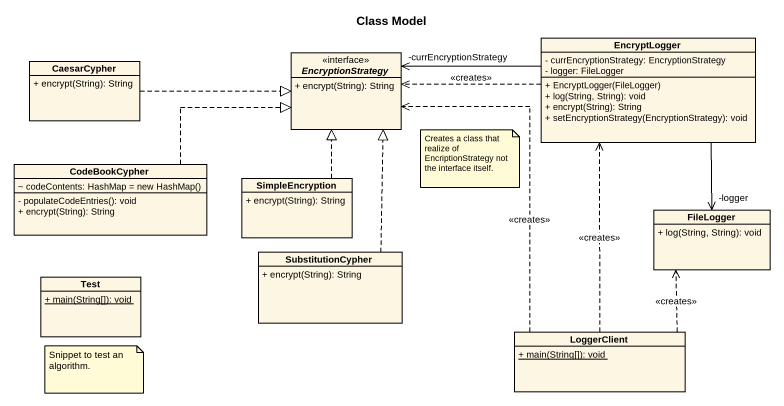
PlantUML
@startuml
title Class Model
hide circle
hide empty members
skinparam classAttributeIconSize 0
class CaesarCypher {
  + encrypt(String): String
}
interface EncryptionStrategy {
  + encrypt(String): String
}
class EncryptLogger {
  - currEncryptionStrategy: EncryptionStrategy
  - logger: FileLogger
  + EncryptLogger(FileLogger)
  + log(String, String): void
  + encrypt(String): String
  + setEncryptionStrategy(EncryptionStrategy): void
}
class CodeBookCypher {
  {field} ~ codeContents: HashMap = new HashMap()
  - populateCodeEntries(): void
  + encrypt(String): String
}
class SimpleEncryption {
  + encrypt(String): String
}
class FileLogger {
  + log(String, String): void
}
class SubstitutionCypher {
  + encrypt(String): String
}
class Test {
  {static} + main(String[]): void
}
class LoggerClient {
  {static} + main(String[]): void
}
CaesarCypher .right.|> EncryptionStrategy
EncryptLogger -left-> "-currEncryptionStrategy" EncryptionStrategy
EncryptLogger .left.> EncryptionStrategy : <<creates>>
EncryptLogger --> "-logger" FileLogger
CodeBookCypher .right.|> EncryptionStrategy
SimpleEncryption .up.|> EncryptionStrategy
SubstitutionCypher .up.|> EncryptionStrategy
LoggerClient .up.> EncryptionStrategy : <<creates>>
LoggerClient .up.> EncryptLogger : <<creates>>
LoggerClient .up.> FileLogger : <<creates>>
note as N1
  Creates a class that realize of EncriptionStrategy not the interface itself.
end note
note as N2
  Snippet to test an algorithm.
end note
@enduml
